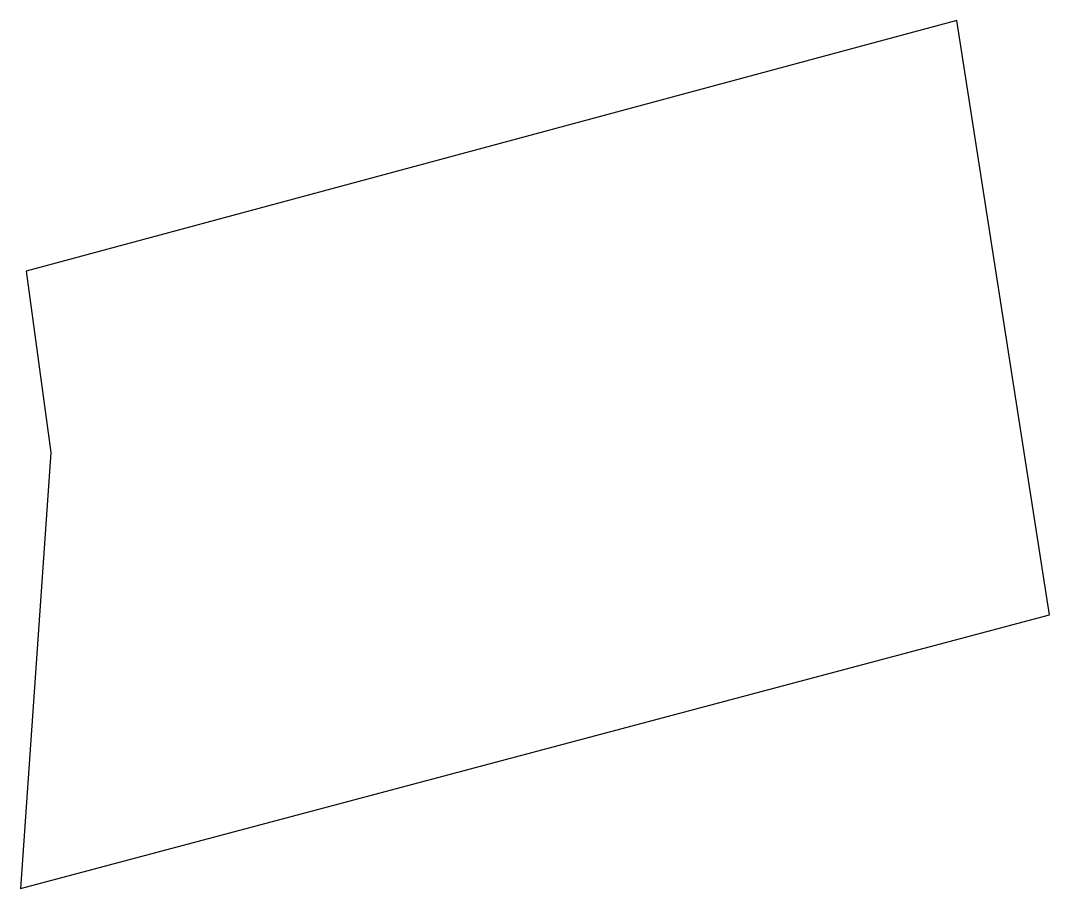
# Model space of a CAD drawing. Header units: millimetres. Extents: x 602769.5 to 602815.5, y 1308376.2 to 1308415.
import ezdxf

# ---------------------------------------------------------------- set-up
doc = ezdxf.new("R2010")
doc.units = ezdxf.units.MM

msp = doc.modelspace()

# ---------------------------------------------------------------- linework, layer by layer
msp.add_lwpolyline([(602769.73, 1308403.79), (602770.84, 1308395.69), (602769.48, 1308376.2), (602815.49, 1308388.43), (602811.35, 1308415)], close=True)

doc.saveas('drawing.dxf')
